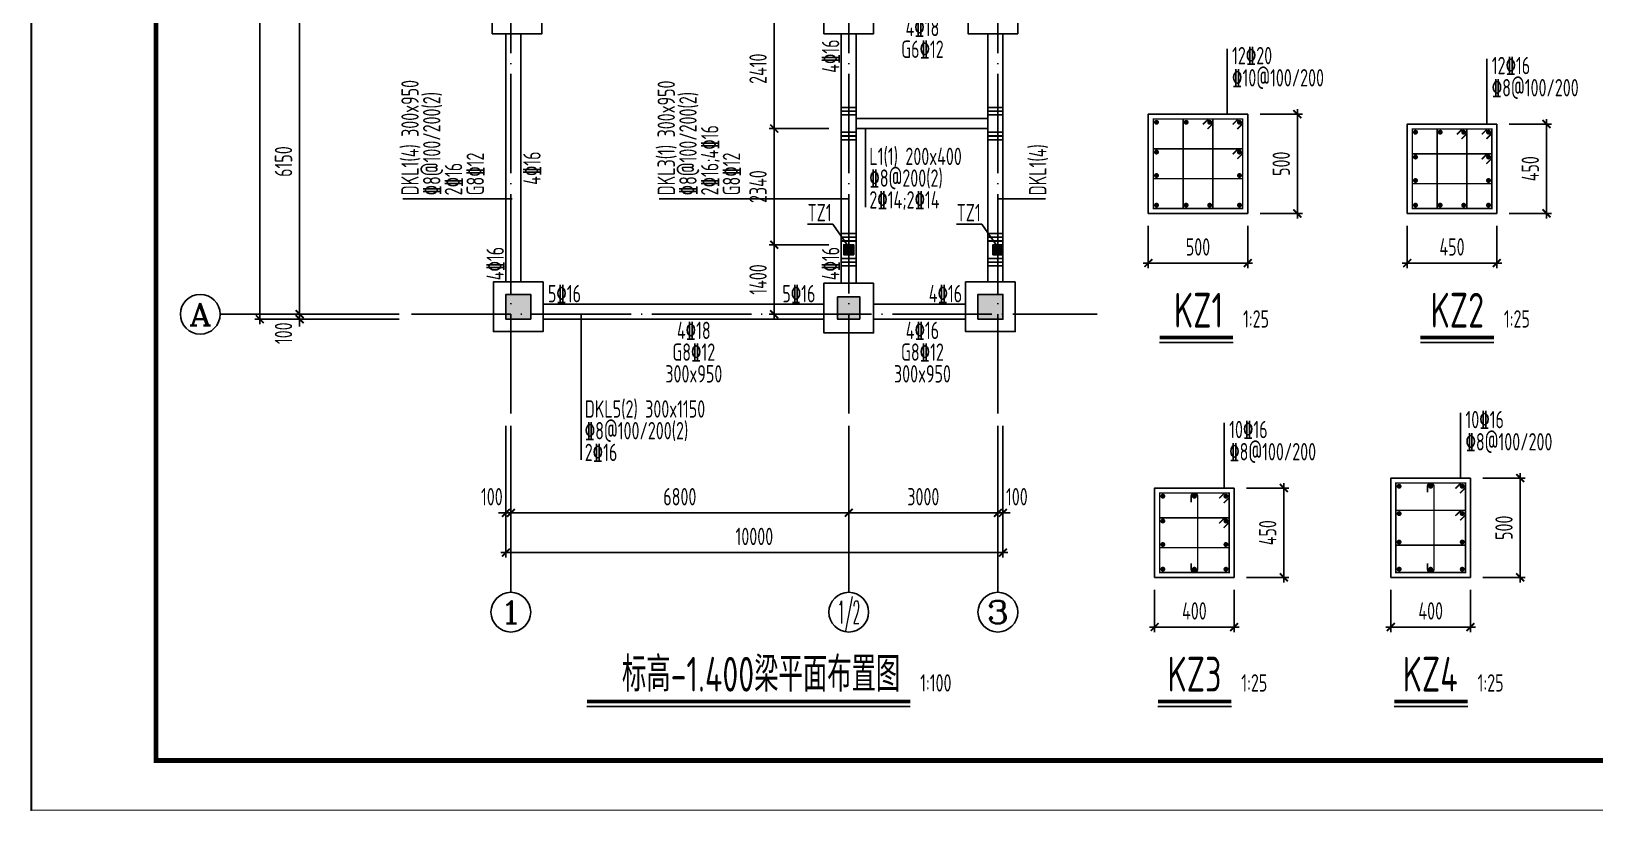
# Model space of a CAD drawing. Extents: x 287149 to 898857, y 100802 to 160212.
# Drawn here: x 581837 to 613297, y 100812 to 116512 of the extents above; entities that cross this region are included whole.
import ezdxf
from ezdxf.enums import TextEntityAlignment as Align

# ---------------------------------------------------------------- set-up
doc = ezdxf.new("R2010")
doc.units = 0
doc.header["$LTSCALE"] = 1000
doc.linetypes.add('DOTE', pattern=[2.42, 2, -0.2, 0.02, -0.2])
doc.layers.get('0').update_dxf_attribs({"linetype": 'CONTINUOUS'})
doc.layers.get('DEFPOINTS').update_dxf_attribs({"linetype": 'CONTINUOUS'})
for name, color, linetype in [('AXIS', 8, 'DOTE'), ('AXIS_DIM', 3, 'CONTINUOUS'), ('AXIS_TEXT', 3, 'CONTINUOUS'), ('COLU', 7, 'CONTINUOUS'), ('COLU_DE', 7, 'CONTINUOUS'), ('CT', 255, 'CONTINUOUS'), ('DIM', 3, 'CONTINUOUS'), ('FRAME', 3, 'CONTINUOUS'), ('S_BEAM', 4, 'CONTINUOUS'), ('S_BEAMDIMLOCAL', 7, 'CONTINUOUS'), ('S_BEAMDIMLOCALVER', 7, 'CONTINUOUS'), ('S_BEAMDIMMASS', 2, 'CONTINUOUS'), ('S_BEAMDIMMASSVER', 2, 'CONTINUOUS'), ('S_SUBBEAMHOOP', 1, 'CONTINUOUS'), ('TEXT', 7, 'CONTINUOUS'), ('填充', 8, 'CONTINUOUS'), ('柱涂实', 54, 'CONTINUOUS')]:
    doc.layers.add(name, color=color, linetype=linetype)
doc.layers.add('rein', color=1, linetype='CONTINUOUS', lineweight=18)
doc.styles.add('_AXIS', font='complex.shx', dxfattribs={"bigfont": 'gbcbig.shx'})
doc.styles.add('COMPLEX', font='COMPLEX')
doc.styles.add('TSSD_Dimension', font='tssdeng.shx', dxfattribs={"width": 0.7, "bigfont": 'hztxt.shx'})
doc.styles.add('TSSD_Rein', font='tssdeng.shx', dxfattribs={"width": 0.7, "bigfont": 'hztxt.shx'})
doc.dimstyles.new('TSSD_100_100', dxfattribs={"dimtxt": 350, "dimasz": 150, "dimexe": 100, "dimexo": 250, "dimgap": 150, "dimtad": 1, "dimdec": 0, "dimzin": 0, "dimdsep": 46, "dimtxsty": 'TSSD_Dimension', "dimblk": 'ARCHTICK', "dimcen": 0, "dimdle": 100, "dimclrd": 3, "dimclre": 3, "dimclrt": 7, "dimadec": 0, "dimazin": 0, "dimtfac": 1, "dimtdec": 0, "dimtix": 1, "dimtmove": 2, "dimatfit": 3, "dimfxl": 100, "dimtolj": 1, "dimtzin": 0, "dimarcsym": 0})
doc.dimstyles.new('TSSD_25_100', dxfattribs={"dimtxt": 350, "dimasz": 150, "dimexe": 100, "dimexo": 250, "dimgap": 150, "dimtad": 1, "dimdec": 0, "dimlfac": 0.25, "dimzin": 0, "dimdsep": 46, "dimtxsty": 'TSSD_Dimension', "dimblk": 'ARCHTICK', "dimcen": 0, "dimdle": 100, "dimclrd": 40, "dimclre": 40, "dimclrt": 40, "dimadec": 0, "dimazin": 0, "dimtfac": 1, "dimtdec": 0, "dimtix": 1, "dimtmove": 2, "dimatfit": 3, "dimldrblk": '_tsdbk', "dimfxl": 100, "dimtolj": 1, "dimtzin": 0, "dimarcsym": 0})

# ---------------------------------------------------------------- blocks, each defined once
blk = doc.blocks.new('_ARCHTICK')
at = {"color": 0}
blk.add_lwpolyline([(-0.53033, -0.53033, 0.25, 0.25, 0), (0.53033, 0.53033, 0.5, 0.5, 0)], format="xyseb", dxfattribs=at)
blk = doc.blocks.new('*D78')
at = {"layer": 'AXIS_DIM', "color": 3, "lineweight": -2}
for p, q in [((587237.044864, 110711.708046), (587237.044864, 117061.708046)), ((589236.971394, 116961.708046), (587137.044864, 116961.708046)), ((589236.971394, 110811.708046), (587137.044864, 110811.708046))]:
    blk.add_line(p, q, dxfattribs=at)
at = {"layer": 'DEFPOINTS', "color": 0}
for p in [(587237.044864, 116961.708046), (589486.971394, 116961.708046), (589486.971394, 110811.708046)]:
    blk.add_point(p, dxfattribs=at)
at = {"layer": 'AXIS_DIM', "color": 3, "lineweight": -2, "xscale": 150, "yscale": 150, "zscale": 150}
for p, rotation in [((587237.044864, 116961.708046), 90), ((587237.044864, 110811.708046), 270)]:
    blk.add_blockref('_ARCHTICK', p, dxfattribs=dict(at, rotation=rotation))
at = {"layer": 'AXIS_DIM', "color": 7, "insert": (586912.044864, 113886.708046), "char_height": 350, "attachment_point": 5, "rotation": 90, "style": 'TSSD_Dimension'}
blk.add_mtext('\\A1;6150', dxfattribs=at)
blk = doc.blocks.new('*D82')
at = {"layer": 'AXIS_DIM', "color": 3, "lineweight": -2}
for p, q in [((589236.971394, 135711.708046), (586337.044864, 135711.708046)), ((586437.044864, 110611.708046), (586437.044864, 135811.708046)), ((589236.971394, 110711.708046), (586337.044864, 110711.708046))]:
    blk.add_line(p, q, dxfattribs=at)
at = {"layer": 'DEFPOINTS', "color": 0}
for p in [(586437.044864, 135711.708046), (589486.971394, 135711.708046), (589486.971394, 110711.708046)]:
    blk.add_point(p, dxfattribs=at)
at = {"layer": 'AXIS_DIM', "color": 3, "lineweight": -2, "xscale": 150, "yscale": 150, "zscale": 150}
for p, rotation in [((586437.044864, 135711.708046), 90), ((586437.044864, 110711.708046), 270)]:
    blk.add_blockref('_ARCHTICK', p, dxfattribs=dict(at, rotation=rotation))
at = {"layer": 'AXIS_DIM', "color": 7, "insert": (586112.044864, 123211.708046), "char_height": 350, "attachment_point": 5, "rotation": 90, "style": 'TSSD_Dimension'}
blk.add_mtext('\\A1;25000', dxfattribs=at)
blk = doc.blocks.new('*D83')
at = {"layer": 'AXIS_DIM', "color": 3, "lineweight": -2}
for p, q in [((589236.971394, 110811.708046), (587137.044864, 110811.708046)), ((587237.044864, 110811.708046), (587237.044864, 110961.708046)), ((587237.044864, 110811.708046), (587237.044864, 110711.708046)), ((589236.971394, 110711.708046), (587137.044864, 110711.708046)), ((587237.044864, 110711.708046), (587237.044864, 110561.708046))]:
    blk.add_line(p, q, dxfattribs=at)
at = {"layer": 'DEFPOINTS', "color": 0}
for p in [(589486.971394, 110811.708046), (587237.044864, 110711.708046), (589486.971394, 110711.708046)]:
    blk.add_point(p, dxfattribs=at)
at = {"layer": 'AXIS_DIM', "color": 3, "lineweight": -2, "xscale": 150, "yscale": 150, "zscale": 150}
for p, rotation in [((587237.044864, 110811.708046), 270), ((587237.044864, 110711.708046), 90)]:
    blk.add_blockref('_ARCHTICK', p, dxfattribs=dict(at, rotation=rotation))
at = {"layer": 'AXIS_DIM', "color": 7, "insert": (586912.044864, 110429.464456), "char_height": 350, "attachment_point": 5, "rotation": 90, "style": 'TSSD_Dimension'}
blk.add_mtext('\\A1;100', dxfattribs=at)
blk = doc.blocks.new('_AXISO')
blk.add_circle((0, 0), 0.5)
at = {"layer": 'AXIS_TEXT', "style": 'COMPLEX', "width": 1.041667}
blk.add_attdef('A', text='', height=0.56, dxfattribs=at).set_placement((-0.25, -0.28), (0.25, -0.28), align=Align.FIT)
blk = doc.blocks.new('*D88')
at = {"layer": 'AXIS_DIM', "color": 3, "lineweight": -2}
for p, q in [((591486.971394, 108561.708046), (591486.971394, 106711.784623)), ((598286.971394, 108561.708046), (598286.971394, 106711.784623)), ((591386.971394, 106811.784623), (598386.971394, 106811.784623))]:
    blk.add_line(p, q, dxfattribs=at)
at = {"layer": 'DEFPOINTS', "color": 0}
for p in [(591486.971394, 108811.708046), (598286.971394, 108811.708046), (598286.971394, 106811.784623)]:
    blk.add_point(p, dxfattribs=at)
at = {"layer": 'AXIS_DIM', "color": 3, "lineweight": -2, "xscale": 150, "yscale": 150, "zscale": 150, "rotation": 180}
blk.add_blockref('_ARCHTICK', (591486.971394, 106811.784623), dxfattribs=at)
at = {"layer": 'AXIS_DIM', "color": 3, "lineweight": -2, "xscale": 150, "yscale": 150, "zscale": 150}
blk.add_blockref('_ARCHTICK', (598286.971394, 106811.784623), dxfattribs=at)
at = {"layer": 'AXIS_DIM', "color": 7, "insert": (594886.971394, 107136.784623), "char_height": 350, "attachment_point": 5, "style": 'TSSD_Dimension'}
blk.add_mtext('\\A1;6800', dxfattribs=at)
blk = doc.blocks.new('*D89')
at = {"layer": 'AXIS_DIM', "color": 3, "lineweight": -2}
for p, q in [((598286.971394, 108561.708046), (598286.971394, 106711.784623)), ((601286.971394, 108561.708046), (601286.971394, 106711.784623)), ((598186.971394, 106811.784623), (601386.971394, 106811.784623))]:
    blk.add_line(p, q, dxfattribs=at)
at = {"layer": 'DEFPOINTS', "color": 0}
for p in [(598286.971394, 108811.708046), (601286.971394, 108811.708046), (601286.971394, 106811.784623)]:
    blk.add_point(p, dxfattribs=at)
at = {"layer": 'AXIS_DIM', "color": 3, "lineweight": -2, "xscale": 150, "yscale": 150, "zscale": 150, "rotation": 180}
blk.add_blockref('_ARCHTICK', (598286.971394, 106811.784623), dxfattribs=at)
at = {"layer": 'AXIS_DIM', "color": 3, "lineweight": -2, "xscale": 150, "yscale": 150, "zscale": 150}
blk.add_blockref('_ARCHTICK', (601286.971394, 106811.784623), dxfattribs=at)
at = {"layer": 'AXIS_DIM', "color": 7, "insert": (599786.971394, 107136.784623), "char_height": 350, "attachment_point": 5, "style": 'TSSD_Dimension'}
blk.add_mtext('\\A1;3000', dxfattribs=at)
blk = doc.blocks.new('*D90')
at = {"layer": 'AXIS_DIM', "color": 3, "lineweight": -2}
for p, q in [((591386.971394, 108561.708046), (591386.971394, 105911.784623)), ((601386.971394, 108561.708046), (601386.971394, 105911.784623)), ((591286.971394, 106011.784623), (601486.971394, 106011.784623))]:
    blk.add_line(p, q, dxfattribs=at)
at = {"layer": 'DEFPOINTS', "color": 0}
for p in [(591386.971394, 108811.708046), (601386.971394, 108811.708046), (601386.971394, 106011.784623)]:
    blk.add_point(p, dxfattribs=at)
at = {"layer": 'AXIS_DIM', "color": 3, "lineweight": -2, "xscale": 150, "yscale": 150, "zscale": 150, "rotation": 180}
blk.add_blockref('_ARCHTICK', (591386.971394, 106011.784623), dxfattribs=at)
at = {"layer": 'AXIS_DIM', "color": 3, "lineweight": -2, "xscale": 150, "yscale": 150, "zscale": 150}
blk.add_blockref('_ARCHTICK', (601386.971394, 106011.784623), dxfattribs=at)
at = {"layer": 'AXIS_DIM', "color": 7, "insert": (596386.971394, 106336.784623), "char_height": 350, "attachment_point": 5, "style": 'TSSD_Dimension'}
blk.add_mtext('\\A1;10000', dxfattribs=at)
blk = doc.blocks.new('*D91')
at = {"layer": 'AXIS_DIM', "color": 3, "lineweight": -2}
for p, q in [((601286.971394, 108561.708046), (601286.971394, 106711.784623)), ((601386.971394, 108561.708046), (601386.971394, 106711.784623)), ((601286.971394, 106811.784623), (601136.971394, 106811.784623)), ((601286.971394, 106811.784623), (601386.971394, 106811.784623)), ((601386.971394, 106811.784623), (601536.971394, 106811.784623))]:
    blk.add_line(p, q, dxfattribs=at)
at = {"layer": 'DEFPOINTS', "color": 0}
for p in [(601286.971394, 108811.708046), (601386.971394, 108811.708046), (601386.971394, 106811.784623)]:
    blk.add_point(p, dxfattribs=at)
at = {"layer": 'AXIS_DIM', "color": 3, "lineweight": -2, "xscale": 150, "yscale": 150, "zscale": 150}
blk.add_blockref('_ARCHTICK', (601286.971394, 106811.784623), dxfattribs=at)
at = {"layer": 'AXIS_DIM', "color": 3, "lineweight": -2, "xscale": 150, "yscale": 150, "zscale": 150, "rotation": 180}
blk.add_blockref('_ARCHTICK', (601386.971394, 106811.784623), dxfattribs=at)
at = {"layer": 'AXIS_DIM', "color": 7, "insert": (601669.214984, 107136.784623), "char_height": 350, "attachment_point": 5, "style": 'TSSD_Dimension'}
blk.add_mtext('\\A1;100', dxfattribs=at)
blk = doc.blocks.new('*D92')
at = {"layer": 'AXIS_DIM', "color": 3, "lineweight": -2}
for p, q in [((591386.971394, 108561.708046), (591386.971394, 106711.784623)), ((591486.971394, 108561.708046), (591486.971394, 106711.784623)), ((591386.971394, 106811.784623), (591236.971394, 106811.784623)), ((591486.971394, 106811.784623), (591386.971394, 106811.784623)), ((591486.971394, 106811.784623), (591636.971394, 106811.784623))]:
    blk.add_line(p, q, dxfattribs=at)
at = {"layer": 'DEFPOINTS', "color": 0}
for p in [(591386.971394, 108811.708046), (591486.971394, 108811.708046), (591386.971394, 106811.784623)]:
    blk.add_point(p, dxfattribs=at)
at = {"layer": 'AXIS_DIM', "color": 3, "lineweight": -2, "xscale": 150, "yscale": 150, "zscale": 150}
blk.add_blockref('_ARCHTICK', (591386.971394, 106811.784623), dxfattribs=at)
at = {"layer": 'AXIS_DIM', "color": 3, "lineweight": -2, "xscale": 150, "yscale": 150, "zscale": 150, "rotation": 180}
blk.add_blockref('_ARCHTICK', (591486.971394, 106811.784623), dxfattribs=at)
at = {"layer": 'AXIS_DIM', "color": 7, "insert": (591104.727804, 107136.784623), "char_height": 350, "attachment_point": 5, "style": 'TSSD_Dimension'}
blk.add_mtext('\\A1;100', dxfattribs=at)
blk = doc.blocks.new('A$C2F0C53E4')
at = {"layer": 'FRAME', "lineweight": 18}
blk.add_line((0, 0), (0, 42000), dxfattribs=at)
at = {"layer": 'FRAME'}
for points, const_width in [([(10, 42010), (10, 10), (59410, 10), (59410, 42010)], 20), ([(2510, 41010), (2510, 1010), (58410, 1010), (58410, 41010)], 100)]:
    blk.add_lwpolyline(points, close=True, dxfattribs=dict(at, const_width=const_width))
blk = doc.blocks.new('*D170')
at = {"layer": 'DEFPOINTS', "color": 0}
for p in [(606313.94123, 114842.838162), (607313.94123, 114842.838162), (606313.94123, 112842.838162)]:
    blk.add_point(p, dxfattribs=at)
at = {"layer": 'DIM', "color": 40, "lineweight": -2}
for p, q in [((606563.94123, 114842.838162), (607413.94123, 114842.838162)), ((607313.94123, 112742.838162), (607313.94123, 114942.838162)), ((606563.94123, 112842.838162), (607413.94123, 112842.838162))]:
    blk.add_line(p, q, dxfattribs=at)
at = {"layer": 'DIM', "color": 40, "lineweight": -2, "xscale": 150, "yscale": 150, "zscale": 150}
for p, rotation in [((607313.94123, 114842.838162), 90), ((607313.94123, 112842.838162), 270)]:
    blk.add_blockref('_ARCHTICK', p, dxfattribs=dict(at, rotation=rotation))
at = {"layer": 'DIM', "color": 40, "insert": (606988.94123, 113842.838162), "char_height": 350, "attachment_point": 5, "rotation": 90, "style": 'TSSD_Dimension'}
blk.add_mtext('\\A1;500', dxfattribs=at)
blk = doc.blocks.new('_tsdbk')
blk = doc.blocks.new('*D171')
at = {"layer": 'DEFPOINTS', "color": 0}
for p in [(604313.94123, 112842.838162), (606313.94123, 112842.838162), (606313.94123, 111842.838162)]:
    blk.add_point(p, dxfattribs=at)
at = {"layer": 'DIM', "color": 40, "lineweight": -2}
for p, q in [((604313.94123, 112592.838162), (604313.94123, 111742.838162)), ((606313.94123, 112592.838162), (606313.94123, 111742.838162)), ((604213.94123, 111842.838162), (606413.94123, 111842.838162))]:
    blk.add_line(p, q, dxfattribs=at)
at = {"layer": 'DIM', "color": 40, "lineweight": -2, "xscale": 150, "yscale": 150, "zscale": 150, "rotation": 180}
blk.add_blockref('_ARCHTICK', (604313.94123, 111842.838162), dxfattribs=at)
at = {"layer": 'DIM', "color": 40, "lineweight": -2, "xscale": 150, "yscale": 150, "zscale": 150}
blk.add_blockref('_ARCHTICK', (606313.94123, 111842.838162), dxfattribs=at)
at = {"layer": 'DIM', "color": 40, "insert": (605313.94123, 112167.838162), "char_height": 350, "attachment_point": 5, "style": 'TSSD_Dimension'}
blk.add_mtext('\\A1;500', dxfattribs=at)
blk = doc.blocks.new('*D172')
at = {"layer": 'DEFPOINTS', "color": 0}
for p in [(610796.35039, 107511.784623), (611796.35039, 107511.784623), (610796.35039, 105511.784623)]:
    blk.add_point(p, dxfattribs=at)
at = {"layer": 'DIM', "color": 40, "lineweight": -2}
for p, q in [((611796.35039, 105411.784623), (611796.35039, 107611.784623)), ((611046.35039, 107511.784623), (611896.35039, 107511.784623)), ((611046.35039, 105511.784623), (611896.35039, 105511.784623))]:
    blk.add_line(p, q, dxfattribs=at)
at = {"layer": 'DIM', "color": 40, "lineweight": -2, "xscale": 150, "yscale": 150, "zscale": 150}
for p, rotation in [((611796.35039, 107511.784623), 90), ((611796.35039, 105511.784623), 270)]:
    blk.add_blockref('_ARCHTICK', p, dxfattribs=dict(at, rotation=rotation))
at = {"layer": 'DIM', "color": 40, "insert": (611471.35039, 106511.784623), "char_height": 350, "attachment_point": 5, "rotation": 90, "style": 'TSSD_Dimension'}
blk.add_mtext('\\A1;500', dxfattribs=at)
blk = doc.blocks.new('*D173')
at = {"layer": 'DEFPOINTS', "color": 0}
for p in [(609196.35039, 105511.784623), (610796.35039, 105511.784623), (610796.35039, 104511.784623)]:
    blk.add_point(p, dxfattribs=at)
at = {"layer": 'DIM', "color": 40, "lineweight": -2}
for p, q in [((609196.35039, 105261.784623), (609196.35039, 104411.784623)), ((610796.35039, 105261.784623), (610796.35039, 104411.784623)), ((609096.35039, 104511.784623), (610896.35039, 104511.784623))]:
    blk.add_line(p, q, dxfattribs=at)
at = {"layer": 'DIM', "color": 40, "lineweight": -2, "xscale": 150, "yscale": 150, "zscale": 150, "rotation": 180}
blk.add_blockref('_ARCHTICK', (609196.35039, 104511.784623), dxfattribs=at)
at = {"layer": 'DIM', "color": 40, "lineweight": -2, "xscale": 150, "yscale": 150, "zscale": 150}
blk.add_blockref('_ARCHTICK', (610796.35039, 104511.784623), dxfattribs=at)
at = {"layer": 'DIM', "color": 40, "insert": (609996.35039, 104836.784623), "char_height": 350, "attachment_point": 5, "style": 'TSSD_Dimension'}
blk.add_mtext('\\A1;400', dxfattribs=at)
blk = doc.blocks.new('*D174')
at = {"layer": 'DEFPOINTS', "color": 0}
for p in [(611325.372609, 114642.838162), (612325.372609, 114642.838162), (611325.372609, 112842.838162)]:
    blk.add_point(p, dxfattribs=at)
at = {"layer": 'DIM', "color": 40, "lineweight": -2}
for p, q in [((611575.372609, 114642.838162), (612425.372609, 114642.838162)), ((612325.372609, 112742.838162), (612325.372609, 114742.838162)), ((611575.372609, 112842.838162), (612425.372609, 112842.838162))]:
    blk.add_line(p, q, dxfattribs=at)
at = {"layer": 'DIM', "color": 40, "lineweight": -2, "xscale": 150, "yscale": 150, "zscale": 150}
for p, rotation in [((612325.372609, 114642.838162), 90), ((612325.372609, 112842.838162), 270)]:
    blk.add_blockref('_ARCHTICK', p, dxfattribs=dict(at, rotation=rotation))
at = {"layer": 'DIM', "color": 40, "insert": (612000.372609, 113742.838162), "char_height": 350, "attachment_point": 5, "rotation": 90, "style": 'TSSD_Dimension'}
blk.add_mtext('\\A1;450', dxfattribs=at)
blk = doc.blocks.new('*D175')
at = {"layer": 'DEFPOINTS', "color": 0}
for p in [(609525.372609, 112842.838162), (611325.372609, 112842.838162), (611325.372609, 111842.838162)]:
    blk.add_point(p, dxfattribs=at)
at = {"layer": 'DIM', "color": 40, "lineweight": -2}
for p, q in [((609525.372609, 112592.838162), (609525.372609, 111742.838162)), ((611325.372609, 112592.838162), (611325.372609, 111742.838162)), ((609425.372609, 111842.838162), (611425.372609, 111842.838162))]:
    blk.add_line(p, q, dxfattribs=at)
at = {"layer": 'DIM', "color": 40, "lineweight": -2, "xscale": 150, "yscale": 150, "zscale": 150, "rotation": 180}
blk.add_blockref('_ARCHTICK', (609525.372609, 111842.838162), dxfattribs=at)
at = {"layer": 'DIM', "color": 40, "lineweight": -2, "xscale": 150, "yscale": 150, "zscale": 150}
blk.add_blockref('_ARCHTICK', (611325.372609, 111842.838162), dxfattribs=at)
at = {"layer": 'DIM', "color": 40, "insert": (610425.372609, 112167.838162), "char_height": 350, "attachment_point": 5, "style": 'TSSD_Dimension'}
blk.add_mtext('\\A1;450', dxfattribs=at)
blk = doc.blocks.new('*D176')
at = {"layer": 'DEFPOINTS', "color": 0}
for p in [(606041.372561, 107311.784623), (607041.372561, 107311.784623), (606041.372561, 105511.784623)]:
    blk.add_point(p, dxfattribs=at)
at = {"layer": 'DIM', "color": 40, "lineweight": -2}
for p, q in [((606291.372561, 107311.784623), (607141.372561, 107311.784623)), ((607041.372561, 105411.784623), (607041.372561, 107411.784623)), ((606291.372561, 105511.784623), (607141.372561, 105511.784623))]:
    blk.add_line(p, q, dxfattribs=at)
at = {"layer": 'DIM', "color": 40, "lineweight": -2, "xscale": 150, "yscale": 150, "zscale": 150}
for p, rotation in [((607041.372561, 107311.784623), 90), ((607041.372561, 105511.784623), 270)]:
    blk.add_blockref('_ARCHTICK', p, dxfattribs=dict(at, rotation=rotation))
at = {"layer": 'DIM', "color": 40, "insert": (606716.372561, 106411.784623), "char_height": 350, "attachment_point": 5, "rotation": 90, "style": 'TSSD_Dimension'}
blk.add_mtext('\\A1;450', dxfattribs=at)
blk = doc.blocks.new('*D177')
at = {"layer": 'DEFPOINTS', "color": 0}
for p in [(604441.372561, 105511.784623), (606041.372561, 105511.784623), (606041.372561, 104511.784623)]:
    blk.add_point(p, dxfattribs=at)
at = {"layer": 'DIM', "color": 40, "lineweight": -2}
for p, q in [((604441.372561, 105261.784623), (604441.372561, 104411.784623)), ((606041.372561, 105261.784623), (606041.372561, 104411.784623)), ((604341.372561, 104511.784623), (606141.372561, 104511.784623))]:
    blk.add_line(p, q, dxfattribs=at)
at = {"layer": 'DIM', "color": 40, "lineweight": -2, "xscale": 150, "yscale": 150, "zscale": 150, "rotation": 180}
blk.add_blockref('_ARCHTICK', (604441.372561, 104511.784623), dxfattribs=at)
at = {"layer": 'DIM', "color": 40, "lineweight": -2, "xscale": 150, "yscale": 150, "zscale": 150}
blk.add_blockref('_ARCHTICK', (606041.372561, 104511.784623), dxfattribs=at)
at = {"layer": 'DIM', "color": 40, "insert": (605241.372561, 104836.784623), "char_height": 350, "attachment_point": 5, "style": 'TSSD_Dimension'}
blk.add_mtext('\\A1;400', dxfattribs=at)
blk = doc.blocks.new('*D214')
at = {"layer": 'DEFPOINTS', "color": 0}
for p in [(596786.971394, 112211.708046), (598136.971394, 112211.708046), (598136.971394, 110811.708046)]:
    blk.add_point(p, dxfattribs=at)
at = {"layer": 'DIM', "color": 3, "lineweight": -2}
for p, q in [((597886.971394, 112211.708046), (596686.971394, 112211.708046)), ((596786.971394, 110711.708046), (596786.971394, 112311.708046)), ((597886.971394, 110811.708046), (596686.971394, 110811.708046))]:
    blk.add_line(p, q, dxfattribs=at)
at = {"layer": 'DIM', "color": 3, "lineweight": -2, "xscale": 150, "yscale": 150, "zscale": 150}
for p, rotation in [((596786.971394, 112211.708046), 90), ((596786.971394, 110811.708046), 270)]:
    blk.add_blockref('_ARCHTICK', p, dxfattribs=dict(at, rotation=rotation))
at = {"layer": 'DIM', "color": 7, "insert": (596461.971394, 111511.708046), "char_height": 350, "attachment_point": 5, "rotation": 90, "style": 'TSSD_Dimension'}
blk.add_mtext('\\A1;1400', dxfattribs=at)
blk = doc.blocks.new('*D215')
at = {"layer": 'DEFPOINTS', "color": 0}
for p in [(596786.971394, 114551.708046), (598136.971394, 114551.708046), (598136.971394, 112211.708046)]:
    blk.add_point(p, dxfattribs=at)
at = {"layer": 'DIM', "color": 3, "lineweight": -2}
for p, q in [((597886.971394, 114551.708046), (596686.971394, 114551.708046)), ((596786.971394, 112111.708046), (596786.971394, 114651.708046)), ((597886.971394, 112211.708046), (596686.971394, 112211.708046))]:
    blk.add_line(p, q, dxfattribs=at)
at = {"layer": 'DIM', "color": 3, "lineweight": -2, "xscale": 150, "yscale": 150, "zscale": 150}
for p, rotation in [((596786.971394, 114551.708046), 90), ((596786.971394, 112211.708046), 270)]:
    blk.add_blockref('_ARCHTICK', p, dxfattribs=dict(at, rotation=rotation))
at = {"layer": 'DIM', "color": 7, "insert": (596461.971394, 113381.708046), "char_height": 350, "attachment_point": 5, "rotation": 90, "style": 'TSSD_Dimension'}
blk.add_mtext('\\A1;2340', dxfattribs=at)
blk = doc.blocks.new('*D374')
at = {"layer": 'DEFPOINTS', "color": 0}
for p in [(598136.971394, 116961.708046), (596786.971394, 114551.708046), (598136.971394, 114551.708046)]:
    blk.add_point(p, dxfattribs=at)
at = {"layer": 'DIM', "color": 3, "lineweight": -2}
for p, q in [((596786.971394, 117061.708046), (596786.971394, 114451.708046)), ((597886.971394, 116961.708046), (596686.971394, 116961.708046)), ((597886.971394, 114551.708046), (596686.971394, 114551.708046))]:
    blk.add_line(p, q, dxfattribs=at)
at = {"layer": 'DIM', "color": 3, "lineweight": -2, "xscale": 150, "yscale": 150, "zscale": 150}
for p, rotation in [((596786.971394, 116961.708046), 90), ((596786.971394, 114551.708046), 270)]:
    blk.add_blockref('_ARCHTICK', p, dxfattribs=dict(at, rotation=rotation))
at = {"layer": 'DIM', "color": 7, "insert": (596461.971394, 115756.708046), "char_height": 350, "attachment_point": 5, "rotation": 90, "style": 'TSSD_Dimension'}
blk.add_mtext('\\A1;2410', dxfattribs=at)

msp = doc.modelspace()

# ---------------------------------------------------------------- hatches: boundary and pattern name
at = {"layer": '柱涂实'}
for points in [[(598386.971, 112211.708), (598186.971, 112211.708), (598186.971, 112011.708), (598386.971, 112011.708)], [(601386.971, 112211.708), (601186.971, 112211.708), (601186.971, 112011.708), (601386.971, 112011.708)], [(591886.971, 110711.708), (591886.971, 111211.708), (591386.971, 111211.708), (591386.971, 110711.708)], [(598511.971, 111161.708), (598061.971, 111161.708), (598061.971, 110711.708), (598511.971, 110711.708)], [(600886.971, 110711.708), (600886.971, 111211.708), (601386.971, 111211.708), (601386.971, 110711.708)]]:
    msp.add_hatch(color=256, dxfattribs=at).paths.add_polyline_path(points)

# ---------------------------------------------------------------- linework, layer by layer
at = {"layer": 'AXIS'}
for p, q in [((591486.971, 108811.708), (591486.971, 137111.708)), ((601286.971, 108811.708), (601286.971, 137111.708)), ((598286.971, 108811.708), (598286.971, 123211.708)), ((589486.971, 110811.708), (603286.971, 110811.708))]:
    msp.add_line(p, q, dxfattribs=at)
at = {"layer": 'AXIS_TEXT'}
for p, q in [((589236.971, 110811.708), (585637.045, 110811.708)), ((591486.971, 108561.708), (591486.971, 105211.785)), ((598286.971, 108561.708), (598286.971, 105211.785)), ((601286.971, 108561.708), (601286.971, 105211.785))]:
    msp.add_line(p, q, dxfattribs=at)
at = {"layer": 'COLU', "ltscale": 0.01}
for points in [[(598386.971, 112011.708), (598386.971, 112211.708), (598186.971, 112211.708), (598186.971, 112011.708)], [(601386.971, 112011.708), (601386.971, 112211.708), (601186.971, 112211.708), (601186.971, 112011.708)], [(591886.971, 110711.708), (591886.971, 111211.708), (591386.971, 111211.708), (591386.971, 110711.708)], [(598511.971, 110711.708), (598511.971, 111161.708), (598061.971, 111161.708), (598061.971, 110711.708)], [(600886.971, 110711.708), (600886.971, 111211.708), (601386.971, 111211.708), (601386.971, 110711.708)]]:
    msp.add_lwpolyline(points, close=True, dxfattribs=at)
at = {"layer": 'COLU_DE'}
for points in [[(606313.941, 114842.838), (604313.941, 114842.838), (604313.941, 112842.838), (606313.941, 112842.838)], [(611325.373, 114642.838), (609525.373, 114642.838), (609525.373, 112842.838), (611325.373, 112842.838)], [(606041.373, 107311.785), (604441.373, 107311.785), (604441.373, 105511.785), (606041.373, 105511.785)], [(610796.35, 107511.785), (609196.35, 107511.785), (609196.35, 105511.785), (610796.35, 105511.785)]]:
    msp.add_lwpolyline(points, close=True, dxfattribs=at)
at = {"layer": 'CT'}
for points in [[(592111.971, 117461.708), (592111.971, 116461.708), (591111.971, 116461.708), (591111.971, 117461.708)], [(597786.971, 117461.708), (597786.971, 116461.708), (598786.971, 116461.708), (598786.971, 117461.708)], [(600686.971, 117461.708), (600686.971, 116461.708), (601686.971, 116461.708), (601686.971, 117461.708)], [(592136.971, 111461.708), (592136.971, 110461.708), (591136.971, 110461.708), (591136.971, 111461.708)], [(598786.971, 111436.708), (598786.971, 110436.708), (597786.971, 110436.708), (597786.971, 111436.708)], [(601636.971, 111461.708), (601636.971, 110461.708), (600636.971, 110461.708), (600636.971, 111461.708)]]:
    msp.add_lwpolyline(points, close=True, dxfattribs=at)
at = {"layer": 'rein', "const_width": 30}
for points in [[(606104.566, 114541.539), (606213.941, 114650.914), (606213.941, 114742.838), (604413.941, 114742.838), (604413.941, 112942.838), (606213.941, 112942.838), (606213.941, 114742.838), (606122.017, 114742.838), (606012.642, 114633.463)], [(605412.478, 114633.463), (605521.854, 114742.838), (605613.778, 114742.838), (605613.778, 112942.838), (605014.105, 112942.838), (605014.105, 114742.838), (605613.778, 114742.838), (605613.778, 114650.914), (605504.402, 114541.539)], [(611115.997, 114341.539), (611225.373, 114450.914), (611225.373, 114542.838), (609625.373, 114542.838), (609625.373, 112942.838), (611225.373, 112942.838), (611225.373, 114542.838), (611133.449, 114542.838), (611024.073, 114433.463)], [(610523.91, 114433.463), (610633.285, 114542.838), (610725.209, 114542.838), (610725.209, 112942.838), (610125.536, 112942.838), (610125.536, 114542.838), (610725.209, 114542.838), (610725.209, 114450.914), (610615.834, 114341.539)], [(606104.566, 113941.375), (606213.941, 114050.751), (606213.941, 114142.675), (604413.941, 114142.675), (604413.941, 113543.002), (606213.941, 113543.002), (606213.941, 114142.675), (606122.017, 114142.675), (606012.642, 114033.299)], [(611115.997, 113841.375), (611225.373, 113950.751), (611225.373, 114042.675), (609625.373, 114042.675), (609625.373, 113443.002), (611225.373, 113443.002), (611225.373, 114042.675), (611133.449, 114042.675), (611024.073, 113933.299)], [(610586.975, 107210.485), (610696.35, 107319.861), (610696.35, 107411.785), (609296.35, 107411.785), (609296.35, 105611.785), (610696.35, 105611.785), (610696.35, 107411.785), (610604.427, 107411.785), (610495.051, 107302.409)], [(605831.997, 107010.485), (605941.373, 107119.861), (605941.373, 107211.785), (604541.373, 107211.785), (604541.373, 105611.785), (605941.373, 105611.785), (605941.373, 107211.785), (605849.449, 107211.785), (605740.073, 107102.409)], [(605831.997, 106510.322), (605941.373, 106619.697), (605941.373, 106711.621), (604541.373, 106711.621), (604541.373, 106111.948), (605941.373, 106111.948), (605941.373, 106711.621), (605849.449, 106711.621), (605740.073, 106602.246)], [(610586.975, 106660.322), (610696.35, 106769.697), (610696.35, 106861.621), (609296.35, 106861.621), (609296.35, 106161.948), (610696.35, 106161.948), (610696.35, 106861.621), (610604.427, 106861.621), (610495.051, 106752.246)]]:
    msp.add_lwpolyline(points, dxfattribs=at)
at = {"layer": 'rein', "const_width": 50}
for points in [[(604453.941, 114677.838, 1), (604503.941, 114677.838, 1)], [(605076.378, 114652.838, -1), (605076.378, 114702.838, -1)], [(605549.104, 114652.838, -1), (605549.104, 114702.838, -1)], [(606123.941, 114677.838, 1), (606173.941, 114677.838, 1)], [(609665.373, 114477.838, 1), (609715.373, 114477.838, 1)], [(610187.81, 114452.838, -1), (610187.81, 114502.838, -1)], [(610660.535, 114452.838, -1), (610660.535, 114502.838, -1)], [(611135.373, 114477.838, 1), (611185.373, 114477.838, 1)], [(604453.941, 114078.001, 1), (604503.941, 114078.001, 1)], [(606123.941, 114078.001, 1), (606173.941, 114078.001, 1)], [(609665.373, 113978.001, 1), (609715.373, 113978.001, 1)], [(611135.373, 113978.001, 1), (611185.373, 113978.001, 1)], [(604453.941, 113605.275, 1), (604503.941, 113605.275, 1)], [(606123.941, 113605.275, 1), (606173.941, 113605.275, 1)], [(609665.373, 113505.275, 1), (609715.373, 113505.275, 1)], [(611135.373, 113505.275, 1), (611185.373, 113505.275, 1)], [(604453.941, 113007.838, 1), (604503.941, 113007.838, 1)], [(605076.378, 112982.838, -1), (605076.378, 113032.838, -1)], [(605549.104, 112982.838, -1), (605549.104, 113032.838, -1)], [(606123.941, 113007.838, 1), (606173.941, 113007.838, 1)], [(609665.373, 113007.838, 1), (609715.373, 113007.838, 1)], [(610187.81, 112982.838, -1), (610187.81, 113032.838, -1)], [(610660.535, 112982.838, -1), (610660.535, 113032.838, -1)], [(611135.373, 113007.838, 1), (611185.373, 113007.838, 1)], [(609336.35, 107346.785, 1), (609386.35, 107346.785, 1)], [(609971.35, 107346.785, 1), (610021.35, 107346.785, 1)], [(610606.35, 107346.785, 1), (610656.35, 107346.785, 1)], [(604581.373, 107146.785, 1), (604631.373, 107146.785, 1)], [(605216.373, 107146.785, 1), (605266.373, 107146.785, 1)], [(605851.373, 107146.785, 1), (605901.373, 107146.785, 1)], [(604581.373, 106646.947, 1), (604631.373, 106646.947, 1)], [(605851.373, 106646.947, 1), (605901.373, 106646.947, 1)], [(609336.35, 106796.947, 1), (609386.35, 106796.947, 1)], [(610606.35, 106796.947, 1), (610656.35, 106796.947, 1)], [(604581.373, 106174.222, 1), (604631.373, 106174.222, 1)], [(605851.373, 106174.222, 1), (605901.373, 106174.222, 1)], [(609336.35, 106224.222, 1), (609386.35, 106224.222, 1)], [(610606.35, 106224.222, 1), (610656.35, 106224.222, 1)], [(604581.373, 105676.785, 1), (604631.373, 105676.785, 1)], [(605216.373, 105676.785, 1), (605266.373, 105676.785, 1)], [(605851.373, 105676.785, 1), (605901.373, 105676.785, 1)], [(609336.35, 105676.785, 1), (609386.35, 105676.785, 1)], [(609971.35, 105676.785, 1), (610021.35, 105676.785, 1)], [(610606.35, 105676.785, 1), (610656.35, 105676.785, 1)]]:
    msp.add_lwpolyline(points, format="xyb", close=True, dxfattribs=at)
at = {"layer": 'rein', "const_width": 30}
for points in [[(609931.35, 105796.785), (609931.35, 105676.785, 1), (610061.35, 105676.785), (610061.35, 107346.785, 1), (609931.35, 107346.785), (609931.35, 107226.785)], [(605176.373, 105796.785), (605176.373, 105676.785, 1), (605306.373, 105676.785), (605306.373, 107146.785, 1), (605176.373, 107146.785), (605176.373, 107026.785)]]:
    msp.add_lwpolyline(points, format="xyb", dxfattribs=at)
at = {"layer": 'S_BEAM'}
for p, q in [((591386.971, 111461.708), (591386.971, 116461.708)), ((591686.971, 111461.708), (591686.971, 116461.708)), ((598136.971, 111436.708), (598136.971, 116461.708)), ((598436.971, 111436.708), (598436.971, 116461.708)), ((601086.971, 111461.708), (601086.971, 116461.708)), ((601386.971, 111461.708), (601386.971, 116461.708)), ((598436.971, 114751.708), (601086.971, 114751.708)), ((598436.971, 114551.708), (601086.971, 114551.708)), ((592136.971, 111011.708), (597786.971, 111011.708)), ((598786.971, 111011.708), (600636.971, 111011.708)), ((592136.971, 110711.708), (597786.971, 110711.708)), ((598786.971, 110711.708), (600636.971, 110711.708))]:
    msp.add_line(p, q, dxfattribs=at)
at = {"layer": 'S_BEAMDIMMASS'}
for p, q in [((598625.86, 114551.708), (598625.86, 112967.936)), ((592899.206, 110811.708), (592899.206, 107880.779))]:
    msp.add_line(p, q, dxfattribs=at)
at = {"layer": 'S_BEAMDIMMASSVER', "ltscale": 0.01}
for p, q in [((591511.971, 113138.174), (589310.628, 113138.174)), ((598286.971, 113138.174), (594472.79, 113138.174)), ((602248.282, 113138.174), (601286.971, 113138.174))]:
    msp.add_line(p, q, dxfattribs=at)
at = {"layer": 'S_SUBBEAMHOOP', "ltscale": 0.01, "const_width": 35}
for points in [[(598436.971, 114976.708), (598136.971, 114976.708)], [(598436.971, 114901.708), (598136.971, 114901.708)], [(598436.971, 114826.708), (598136.971, 114826.708)], [(601386.971, 114976.708), (601086.971, 114976.708)], [(601386.971, 114901.708), (601086.971, 114901.708)], [(601386.971, 114826.708), (601086.971, 114826.708)], [(598436.971, 114476.708), (598136.971, 114476.708)], [(598436.971, 114401.708), (598136.971, 114401.708)], [(598436.971, 114326.708), (598136.971, 114326.708)], [(601386.971, 114476.708), (601086.971, 114476.708)], [(601386.971, 114401.708), (601086.971, 114401.708)], [(601386.971, 114326.708), (601086.971, 114326.708)], [(598436.971, 112436.708), (598136.971, 112436.708)], [(598436.971, 112361.708), (598136.971, 112361.708)], [(601386.971, 112436.708), (601086.971, 112436.708)], [(601386.971, 112361.708), (601086.971, 112361.708)], [(598436.971, 112286.708), (598136.971, 112286.708)], [(601386.971, 112286.708), (601086.971, 112286.708)], [(598436.971, 111936.708), (598136.971, 111936.708)], [(598436.971, 111861.708), (598136.971, 111861.708)], [(598436.971, 111786.708), (598136.971, 111786.708)], [(601386.971, 111936.708), (601086.971, 111936.708)], [(601386.971, 111861.708), (601086.971, 111861.708)], [(601386.971, 111786.708), (601086.971, 111786.708)]]:
    msp.add_lwpolyline(points, dxfattribs=at)
at = {"layer": 'TEXT'}
for p, q in [((605899.707, 114842.838), (605899.707, 116159.108)), ((611125.373, 114642.838), (611125.373, 115959.108)), ((605841.373, 107311.785), (605841.373, 108628.054)), ((610596.35, 107511.785), (610596.35, 108828.054)), ((593016.963, 102911.785), (599523.943, 102911.785))]:
    msp.add_line(p, q, dxfattribs=at)
at = {"layer": 'TEXT', "linetype": 'ByBlock'}
for p, q in [((604541.563, 110242.838), (606020.609, 110242.838)), ((609790.552, 110242.838), (611269.598, 110242.838)), ((604506.552, 102911.785), (605985.598, 102911.785)), ((609261.53, 102911.785), (610740.576, 102911.785))]:
    msp.add_line(p, q, dxfattribs=at)
at = {"layer": 'TEXT'}
for points in [[(597457.131, 112623.545), (597963.433, 112623.545), (598251.547, 112211.708)], [(600457.131, 112623.545), (600963.433, 112623.545), (601251.547, 112211.708)]]:
    msp.add_lwpolyline(points, dxfattribs=at)
at = {"layer": 'TEXT', "const_width": 70}
for points in [[(606020.609, 110342.838), (604541.563, 110342.838)], [(611269.598, 110342.838), (609790.552, 110342.838)], [(599523.943, 103011.785), (593016.963, 103011.785)], [(605985.598, 103011.785), (604506.552, 103011.785)], [(610740.576, 103011.785), (609261.53, 103011.785)]]:
    msp.add_lwpolyline(points, dxfattribs=at)

# ---------------------------------------------------------------- block references
at = {"layer": 'AXIS_TEXT'}
ref = msp.add_blockref('_AXISO', (585237.045, 110811.708), dxfattribs=dict(at, xscale=800, yscale=800, zscale=800))
ref.add_attrib('A', 'A', dxfattribs={"height": 452.548, "style": '_AXIS', "width": 1.166667}).set_placement((585010.771, 110585.434), (585463.319, 110585.434), align=Align.FIT)
ref = msp.add_blockref('_AXISO', (591486.971, 104811.785), dxfattribs=dict(at, xscale=800, yscale=800, zscale=800))
ref.add_attrib('A', '1', dxfattribs={"height": 452.548, "style": '_AXIS', "width": 2.333333}).set_placement((591260.697, 104585.51), (591713.246, 104585.51), align=Align.FIT)
ref = msp.add_blockref('_AXISO', (598286.971, 104811.785), dxfattribs=dict(at, xscale=800, yscale=800, zscale=800))
ref.add_attrib('A', '1/2', dxfattribs={"height": 452.5483, "style": '_AXIS', "width": 0.411765}).set_placement((598060.697, 104585.51), (598513.246, 104585.51), align=Align.FIT)
ref = msp.add_blockref('_AXISO', (601286.971, 104811.785), dxfattribs=dict(at, xscale=800, yscale=800, zscale=800))
ref.add_attrib('A', '3', dxfattribs={"height": 452.548, "style": '_AXIS', "width": 1.5}).set_placement((601060.697, 104585.51), (601513.246, 104585.51), align=Align.FIT)
at = {"layer": '填充'}
msp.add_blockref('A$C2F0C53E4', (581836.971, 100811.708), dxfattribs=at)

# ---------------------------------------------------------------- texts
at = {"layer": 'S_BEAMDIMLOCAL', "style": 'TSSD_Rein', "width": 0.7}
for s, p in [('4%%13218', (599769.665, 116761.658)), ('G6%%13212', (599769.665, 116324.158)), ('4%%13218', (595168.67, 110661.658)), ('4%%13218', (595168.67, 110661.658)), ('4%%13216', (599769.665, 110661.658)), ('G8%%13212', (595168.67, 110224.158)), ('G8%%13212', (599769.665, 110224.158)), ('300x950', (595168.67, 109786.658)), ('300x950', (599769.665, 109786.658))]:
    msp.add_text(s, height=350, dxfattribs=at).set_placement(p, align=Align.TOP_CENTER)
msp.add_text('5%%13216', height=350, dxfattribs=at).set_placement((592233.147, 111051.708))
for s, p in [('5%%13216', (597616.439, 111051.708)), ('4%%13216', (600568.566, 111051.708))]:
    msp.add_text(s, height=350, dxfattribs=at).set_placement(p, align=Align.RIGHT)
at = {"layer": 'S_BEAMDIMLOCALVER', "style": 'TSSD_Rein', "width": 0.7}
msp.add_text('4%%13216', height=350, rotation=89.999998, dxfattribs=at).set_placement((598096.971, 116346.554), align=Align.RIGHT)
msp.add_text('4%%13216', height=350, rotation=89.999998, dxfattribs=at).set_placement((591737.021, 113753.988), align=Align.TOP_CENTER)
for p in [(591346.971, 111496.884), (598096.971, 111496.884)]:
    msp.add_text('4%%13216', height=350, rotation=89.999998, dxfattribs=at).set_placement(p)
at = {"layer": 'S_BEAMDIMMASS', "style": 'TSSD_Rein', "width": 0.7}
for s, height, p in [('L1(1) 200x400', 349.99999, (598701.148, 113816.048)), ('%%1328@200(2)', 349.99999, (598701.148, 113378.548)), ('2%%13214;2%%13214', 349.99999, (598701.148, 112941.048)), ('DKL5(2) 300x1150', 349.99999, (592974.494, 108728.892)), ('%%1328@100/200(2)', 349.99999, (592974.494, 108291.392)), ('2%%13216', 350, (592974.494, 107853.892))]:
    msp.add_text(s, height=height, dxfattribs=at).set_placement(p)
at = {"layer": 'S_BEAMDIMMASSVER', "style": 'TSSD_Rein', "width": 0.7}
for s, height, p in [('DKL1(4) 300x950', 349.99999, (589632.918, 113205.84)), ('DKL3(1) 300x950', 349.99999, (594788.943, 113205.84)), ('%%1328@100/200(2)', 349.99999, (590070.418, 113205.84)), ('%%1328@100/200(2)', 349.99999, (595226.443, 113205.84)), ('2%%13216;4%%13216', 349.99999, (595663.943, 113205.84)), ('DKL1(4) ', 350, (602264.2, 113205.84)), ('G8%%13212', 350, (590945.918, 113205.84)), ('G8%%13212', 350, (596101.443, 113205.84)), ('2%%13216', 350, (590507.918, 113205.84))]:
    msp.add_text(s, height=height, rotation=89.999998, dxfattribs=at).set_placement(p)
at = {"layer": 'TEXT', "style": 'TSSD_Rein', "width": 0.7}
for s, p in [('12%%13220', (605999.707, 115846.018)), ('%%13210@100/200', (605999.707, 115399.073)), ('12%%13216', (611225.373, 115646.018)), ('%%1328@100/200', (611225.373, 115199.073)), ('TZ1', (597457.131, 112683.545)), ('TZ1', (600457.131, 112683.545)), ('10\x8416', (610696.35, 108514.964)), ('10%%13216', (605941.373, 108314.964)), ('%%1328@100/200', (605941.373, 107868.019)), ('%%1328@100/200', (610696.35, 108068.019))]:
    msp.add_text(s, height=350, dxfattribs=at).set_placement(p)
at = {"layer": 'TEXT', "linetype": 'ByBlock', "style": 'TSSD_Rein', "width": 0.7}
for s, p in [('KZ1', (605820.609, 110543.07)), ('KZ2', (611069.598, 110543.07)), ('标高-1.400梁平面布置图', (599323.943, 103211.785)), ('KZ3', (605785.598, 103212.016)), ('KZ4', (610540.576, 103212.016))]:
    msp.add_text(s, height=700, dxfattribs=at).set_placement(p, align=Align.RIGHT)
for s, p in [('1:25', (606220.609, 110542.838)), ('1:25', (611469.598, 110542.838)), ('1:100', (599723.943, 103211.785)), ('1:25', (606185.598, 103211.785)), ('1:25', (610940.576, 103211.785))]:
    msp.add_text(s, height=350, dxfattribs=at).set_placement(p)

# ---------------------------------------------------------------- dimensions: what is measured, and where the dimension line sits
at = {"layer": 'AXIS_DIM'}
for p1, p2, distance, picture, middle in [((589486.971, 110711.708), (589486.971, 135711.708), 3049.927, '*D82', (586112.045, 123211.708)), ((589486.971, 110811.708), (589486.971, 116961.708), 2249.927, '*D78', (586912.045, 113886.708)), ((591386.971, 108811.708), (601386.971, 108811.708), -2799.923, '*D90', (596386.971, 106336.785)), ((591486.971, 108811.708), (598286.971, 108811.708), -1999.923, '*D88', (594886.971, 107136.785)), ((598286.971, 108811.708), (601286.971, 108811.708), -1999.923, '*D89', (599786.971, 107136.785))]:
    dim = msp.add_aligned_dim(p1=p1, p2=p2, distance=distance, dimstyle='TSSD_100_100', dxfattribs=at)
    dim.commit()
    dim.dimension.update_dxf_attribs({"geometry": picture, "text_midpoint": middle})
for base, p1, p2, angle, picture, middle in [((587237.045, 110711.708), (589486.971, 110811.708), (589486.971, 110711.708), 90, '*D83', (586912.045, 110429.464)), ((591386.971, 106811.785), (591486.971, 108811.708), (591386.971, 108811.708), 180, '*D92', (591104.728, 107136.785))]:
    dim = msp.add_linear_dim(base=base, p1=p1, p2=p2, angle=angle, dimstyle='TSSD_100_100', dxfattribs=at)
    dim.commit()
    dim.dimension.update_dxf_attribs({"geometry": picture, "text_midpoint": middle, "dimtype": 160})
dim = msp.add_linear_dim(base=(601386.971, 106811.785), p1=(601286.971, 108811.708), p2=(601386.971, 108811.708), dimstyle='TSSD_100_100', dxfattribs=at)
dim.commit()
dim.dimension.update_dxf_attribs({"geometry": '*D91', "text_midpoint": (601669.215, 107136.785), "dimtype": 160})
at = {"layer": 'DIM'}
for base, p1, p2, picture, middle in [((596786.971, 114551.708), (598136.971, 116961.708), (598136.971, 114551.708), '*D374', (596461.971, 115756.708)), ((596786.971, 114551.708), (598136.971, 112211.708), (598136.971, 114551.708), '*D215', (596461.971, 113381.708)), ((596786.971, 112211.708), (598136.971, 110811.708), (598136.971, 112211.708), '*D214', (596461.971, 111511.708))]:
    dim = msp.add_linear_dim(base=base, p1=p1, p2=p2, angle=90, dimstyle='TSSD_100_100', dxfattribs=at)
    dim.commit()
    dim.dimension.update_dxf_attribs({"geometry": picture, "text_midpoint": middle})
for p1, p2, picture, middle in [((606313.941, 112842.838), (606313.941, 114842.838), '*D170', (606988.941, 113842.838)), ((611325.373, 112842.838), (611325.373, 114642.838), '*D174', (612000.373, 113742.838)), ((604313.941, 112842.838), (606313.941, 112842.838), '*D171', (605313.941, 112167.838)), ((609525.373, 112842.838), (611325.373, 112842.838), '*D175', (610425.373, 112167.838)), ((610796.35, 105511.785), (610796.35, 107511.785), '*D172', (611471.35, 106511.785)), ((606041.373, 105511.785), (606041.373, 107311.785), '*D176', (606716.373, 106411.785)), ((604441.373, 105511.785), (606041.373, 105511.785), '*D177', (605241.373, 104836.785)), ((609196.35, 105511.785), (610796.35, 105511.785), '*D173', (609996.35, 104836.785))]:
    dim = msp.add_aligned_dim(p1=p1, p2=p2, distance=-1000, dimstyle='TSSD_25_100', dxfattribs=at)
    dim.commit()
    dim.dimension.update_dxf_attribs({"geometry": picture, "text_midpoint": middle})

doc.saveas('drawing.dxf')
